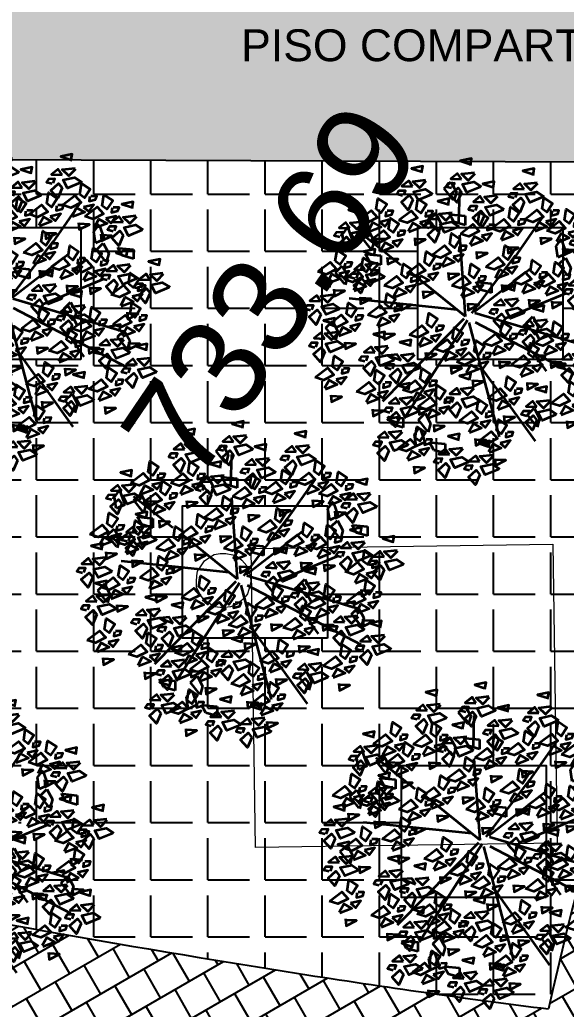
# Model space of a CAD drawing. Header units: metres. Extents: x 7 to 327053, y 40 to 7393807.
# Drawn here: x 326036.15 to 326046.17, y 7392849.79 to 7392867.93 of the extents above; entities that cross this region are included whole.
import ezdxf
from ezdxf.enums import TextEntityAlignment as Align

# ---------------------------------------------------------------- set-up
doc = ezdxf.new("R2010")
doc.units = ezdxf.units.M
doc.layers.get('0').update_dxf_attribs({"lineweight": 18})
for name, color, linetype, lineweight in [('214_PROJ_BEIRAL_EDIF', 10, 'Continuous', 18), ('606_PTO_COTADO', 7, 'Continuous', 18), ('L-shrub', 74, 'Continuous', 35), ('linagrossa', 7, 'Continuous', 25), ('MÓVEIS', 7, 'Continuous', 13)]:
    doc.layers.add(name, color=color, linetype=linetype, lineweight=lineweight)
doc.layers.add('Piso externo', color=254, linetype='Continuous')
doc.styles.get("Standard").update_dxf_attribs({"font": 'arial.ttf'})
doc.styles.add('Style-Arial', font='arial.ttf', dxfattribs={"height": 1.75})
pattern_1 = [(0, (321476.6496, 7391586.4824), (0, 1.04775), [0.762, -0.28575]), (90, (321476.6496, 7391586.4824), (-1.04775, 6e-17), [0.762, -0.28575])]

# ---------------------------------------------------------------- blocks, each defined once
blk = doc.blocks.new('SP09')
at = {"color": 0, "linetype": 'Continuous'}
blk.add_lwpolyline([(-0.028, -0.515), (-0.138, -0.495), (-0.238, -0.465), (-0.308, -0.425), (-0.348, -0.395), (-0.418, -0.315), (-0.468, -0.245), (-0.508, -0.155), (-0.518, -0.095), (-0.518, 0.025), (-0.508, 0.105), (-0.478, 0.195), (-0.438, 0.265), (-0.398, 0.325), (-0.318, 0.385), (-0.228, 0.435), (-0.148, 0.475), (-0.098, 0.475), (-0.028, 0.475), (0.082, 0.475), (0.192, 0.435), (0.272, 0.395), (0.352, 0.315), (0.412, 0.225), (0.462, 0.105), (0.482, 0.025), (0.482, -0.035), (0.472, -0.085), (0.442, -0.215), (0.382, -0.305), (0.312, -0.385), (0.232, -0.445), (0.102, -0.495), (0.022, -0.515)], close=True, dxfattribs=at)
blk = doc.blocks.new('flower shrub 3')
at = {"layer": 'L-shrub', "color": 2}
for p, q in [((-123.5, 236), (-109, 242.8)), ((-109.8, 240.6), (-114, 215.7)), ((71.1, 221.6), (86.9, 226)), ((86.9, 226), (86.9, 205.7)), ((-114, 215.7), (-130.4, 216.9)), ((-96, 214.8), (-80.2, 219.2)), ((-91.6, 189.9), (-96, 214.8)), ((-80.2, 219.2), (-80.3, 198.9)), ((75.6, 196.7), (71.1, 221.6)), ((-80.3, 198.9), (-91.6, 187.7)), ((86.9, 205.7), (75.5, 194.4)), ((-104.3, 171), (-104.5, 187)), ((-102.9, 185.4), (-82, 171.2)), ((21.4, 185.5), (37.3, 189.9)), ((25.9, 160.6), (21.4, 185.5)), ((37.3, 189.9), (37.2, 169.6)), ((58.3, 162), (58.1, 177.9)), ((59.8, 176.3), (80.7, 162.2)), ((-89.8, 156.8), (-104.3, 171)), ((-82, 171.2), (-89.8, 156.8)), ((37.2, 169.6), (25.8, 158.3)), ((72.8, 147.7), (58.3, 162)), ((80.7, 162.2), (72.8, 147.7)), ((-227, 106.5), (-211.2, 110.9)), ((-211.2, 110.9), (-211.3, 90.6)), ((42.5, 35.6), (42.3, 51.6)), ((57, 21.4), (42.5, 35.6)), ((43.9, 50), (64.8, 35.8)), ((64.8, 35.8), (57, 21.4)), ((188.1, 20.6), (195.1, 39.7)), ((195.1, 39.7), (209.5, 46.5)), ((208.7, 44.3), (204.5, 19.5)), ((204.5, 19.5), (188.1, 20.6)), ((184.1, 9.5), (199.9, 13.9)), ((188.5, -15.4), (184.1, 9.5)), ((199.9, 13.9), (199.8, -6.4)), ((199.8, -6.4), (188.5, -17.7)), ((218.7, -20.8), (218.5, -4.8)), ((220.1, -6.4), (241, -20.6)), ((233.2, -35), (218.7, -20.8)), ((241, -20.6), (233.2, -35)), ((84.7, -53.7), (100.5, -49.2)), ((100.5, -49.2), (100.4, -69.6)), ((89.1, -78.6), (84.7, -53.7)), ((100.4, -69.6), (89.1, -80.8)), ((-145.7, -107.9), (-145.8, -128.2)), ((-145.8, -128.2), (-157.1, -139.5)), ((143.4, -141.7), (159.2, -137.2)), ((159.2, -137.2), (159.2, -157.6)), ((147.8, -166.6), (143.4, -141.7)), ((-148.6, -186.2), (-163.1, -171.9)), ((-161.6, -157.6), (-140.7, -171.7)), ((-140.7, -171.7), (-148.6, -186.2)), ((159.2, -157.6), (147.8, -168.8))]:
    blk.add_line(p, q, dxfattribs=at)
at = {"layer": 'L-shrub', "color": 108}
for p, q in [((-130.4, 216.9), (-123.5, 236)), ((-166.1, 183.2), (-150.2, 187.7)), ((-161.6, 158.3), (-166.1, 183.2)), ((-150.2, 187.7), (-150.3, 167.3)), ((-150.3, 167.3), (-161.6, 156.1)), ((-222.6, 81.6), (-227, 106.5)), ((-206, -97.5), (-206.1, -81.5)), ((-204.5, -83.1), (-183.6, -97.3)), ((-191.5, -111.7), (-206, -97.5)), ((-183.6, -97.3), (-191.5, -111.7)), ((-161.5, -112.4), (-145.7, -107.9)), ((-157.1, -137.2), (-161.5, -112.4)), ((-186.9, -150.9), (-179.9, -131.8)), ((-179.9, -131.8), (-165.5, -125)), ((-166.2, -127.1), (-170.5, -152)), ((-170.5, -152), (-186.9, -150.9)), ((-163.1, -171.9), (-163.2, -156)), ((10.1, -195.8), (26, -191.4)), ((14.6, -220.7), (10.1, -195.8)), ((26, -191.4), (25.9, -211.7)), ((25.9, -211.7), (14.5, -223))]:
    blk.add_line(p, q, dxfattribs=at)
at = {"layer": 'L-shrub', "color": 98}
blk.add_line((-211.3, 90.6), (-222.6, 79.4), dxfattribs=at)
at = {"layer": 'L-shrub', "color": 92}
for points in [[(49.5, 264.4), (57, 273.9), (37.6, 279.7), (50.2, 266.6)], [(-81.5, 253.1), (-74, 262.7), (-93.5, 268.4), (-80.9, 255.3)], [(-50.4, 246.2), (-38.7, 261.6), (-30.1, 245.6), (-46.1, 237), (-50.4, 246.2)], [(-106.8, 239.4), (-107.9, 251.5), (-122.8, 248.9), (-106.8, 239.4)], [(-81.7, 236.7), (-97.2, 231.9), (-102, 247.4), (-81, 238.9)], [(-84.3, 244.8), (-59.4, 248.7), (-55.3, 232.7), (-75.6, 233.3), (-86.6, 244.9)], [(130.8, 235.1), (138.4, 244.6), (118.9, 250.4), (131.5, 237.2)], [(-84.4, 211.6), (-109.5, 214.3), (-109.3, 230.8), (-89.8, 225), (-82.2, 211)], [(-80.5, 219.9), (-66.7, 228.5), (-58, 214.8), (-80.5, 217.6)], [(-37.1, 234.5), (-41.8, 227.9), (-30.6, 225.3), (-26, 229.7), (-34.9, 234.5)], [(13.5, 230.4), (-1.8, 218.4), (-6, 236.1), (11.8, 240.3), (13.5, 230.4)], [(10.6, 212.3), (22.3, 227.8), (30.9, 211.8), (14.9, 203.2), (10.6, 212.3)], [(46.7, 222.9), (21.5, 225.6), (21.7, 242.1), (41.2, 236.3), (48.8, 222.3)], [(85, 215.7), (91.3, 220.9), (81.1, 226.3), (75.5, 223.2), (82.9, 216.3)], [(105.6, 221.4), (104.4, 233.5), (89.5, 230.8), (105.6, 221.4)], [(130.7, 218.7), (115.1, 213.8), (110.3, 229.4), (131.3, 220.8)], [(-82.1, 204.2), (-57.1, 208), (-53, 192.1), (-73.3, 192.7), (-84.3, 204.3)], [(-48.1, 205.5), (-36.4, 221), (-27.8, 205), (-43.9, 196.4), (-48.1, 205.5)], [(94.8, 201), (79.5, 189.1), (75.4, 206.8), (93.1, 211), (94.8, 201)], [(128, 193.6), (102.9, 196.3), (103, 212.7), (122.5, 207), (130.1, 192.9)], [(-92.8, 176.4), (-85.3, 186), (-104.8, 191.7), (-92.2, 178.6)], [(-76.4, 204), (-81.2, 192.8), (-60.9, 192.3), (-76.4, 201.7)], [(-34.9, 193.9), (-39.6, 187.3), (-28.3, 184.7), (-23.7, 189.1), (-32.6, 193.8)], [(-19.5, 186), (-5.7, 194.7), (3, 180.9), (-19.5, 183.8)], [(23.9, 200.7), (19.2, 194), (30.4, 191.5), (35, 195.9), (26.1, 200.6)], [(37.8, 178.5), (36.7, 190.6), (21.8, 188), (37.8, 178.5)], [(63.1, 192.2), (70.6, 201.7), (51.1, 207.5), (63.7, 194.4)], [(146.6, 180.9), (154.2, 190.5), (134.7, 196.2), (147.3, 183.1)], [(-122.7, 167.2), (-111, 182.7), (-102.3, 166.6), (-118.4, 158), (-122.7, 167.2)], [(-78.2, 179.3), (-64.4, 187.9), (-55.7, 174.2), (-78.3, 177)], [(5.5, 189.9), (9.7, 178.5), (23.4, 184.9), (5.5, 189.9)], [(17.3, 172.8), (23.5, 178), (13.3, 183.4), (7.7, 180.4), (15.1, 173.5)], [(62.9, 175.8), (47.4, 171), (42.5, 186.5), (63.6, 177.9)], [(121.4, 167.2), (120.3, 179.3), (105.3, 176.7), (121.4, 167.2)], [(146.5, 164.5), (130.9, 159.7), (126.1, 175.2), (147.1, 166.7)], [(218.9, 167.4), (226.5, 176.9), (207, 182.7), (219.6, 169.6)], [(-212.9, 151.4), (-214.1, 163.5), (-229, 160.9), (-212.9, 151.4)], [(-92.9, 160), (-108.5, 155.2), (-113.3, 170.7), (-92.3, 162.2)], [(-74.1, 163.4), (-78.9, 152.2), (-58.6, 151.7), (-74.2, 161.1)], [(27.1, 158.2), (11.8, 146.2), (7.6, 163.9), (25.3, 168.1), (27.1, 158.2)], [(60.2, 150.7), (35.1, 153.4), (35.3, 169.9), (54.7, 164.1), (62.4, 150.1)], [(100.9, 161.5), (107.1, 166.7), (96.9, 172.1), (91.3, 169.1), (98.7, 162.2)], [(173.1, 148), (179.4, 153.2), (169.2, 158.6), (163.6, 155.5), (171, 148.6)], [(193.7, 153.7), (192.5, 165.8), (177.6, 163.1), (193.7, 153.7)], [(218.8, 151), (203.2, 146.2), (198.4, 161.7), (219.4, 153.1)], [(-190.5, 123.6), (-215.6, 126.4), (-215.5, 142.8), (-196, 137), (-188.4, 123)], [(-66.2, 124.3), (-54.5, 139.8), (-45.9, 123.8), (-61.9, 115.2), (-66.2, 124.3)], [(33.2, 131.1), (44.9, 146.6), (53.5, 130.5), (37.5, 121.9), (33.2, 131.1)], [(60.3, 138.8), (85.2, 142.6), (89.3, 126.7), (69, 127.3), (58, 138.8)], [(216.1, 125.9), (191, 128.6), (191.1, 145), (210.6, 139.3), (218.2, 125.2)], [(-100.1, 123), (-75.2, 126.8), (-71.1, 110.9), (-91.4, 111.5), (-102.4, 123)], [(107.4, 128.5), (102.7, 121.8), (114, 119.3), (118.6, 123.7), (109.7, 128.4)], [(204.9, 108.5), (216.6, 124), (225.2, 108), (209.2, 99.4), (204.9, 108.5)], [(-212.5, 104.2), (-205, 113.8), (-224.5, 119.5), (-211.9, 106.4)], [(-217.6, 109.4), (-192.6, 113.3), (-188.5, 97.4), (-208.9, 97.9), (-219.9, 109.5)], [(-115.9, 92.7), (-104.2, 108.2), (-95.6, 92.2), (-111.6, 83.6), (-115.9, 92.7)], [(-53, 112.7), (-57.6, 106), (-46.4, 103.5), (-41.8, 107.9), (-50.7, 112.6)], [(-51.1, 98.1), (-37.3, 106.7), (-28.6, 92.9), (-51.2, 95.8)], [(-7.8, 112.7), (-12.5, 106), (-1.2, 103.5), (3.4, 107.9), (-5.5, 112.6)], [(3.1, 104.8), (16.9, 113.5), (25.6, 99.7), (3.1, 102.6)], [(28.1, 108.7), (32.3, 97.3), (46, 103.7), (28.1, 108.7)], [(46.4, 119.4), (41.7, 112.8), (53, 110.2), (57.6, 114.6), (48.7, 119.4)], [(89.1, 117.7), (93.3, 106.3), (107, 112.7), (89.1, 117.7)], [(159.4, 110.4), (154.7, 103.8), (165.9, 101.2), (170.6, 105.6), (161.6, 110.4)], [(170.9, 107.2), (195.9, 111), (200, 95.1), (179.7, 95.7), (168.7, 107.3)], [(-170.4, 99.1), (-175.1, 92.5), (-163.9, 89.9), (-159.2, 94.3), (-168.2, 99.1)], [(-26.1, 101.9), (-21.9, 90.5), (-8.2, 96.9), (-26.1, 101.9)], [(7.2, 88.9), (2.4, 77.8), (22.7, 77.2), (7.1, 86.7)], [(174.8, 82.3), (188.6, 90.9), (197.3, 77.1), (174.7, 80)], [(218.1, 96.9), (213.4, 90.2), (224.7, 87.7), (229.3, 92.1), (220.4, 96.8)], [(229.7, 72.4), (241.4, 87.9), (250.1, 71.9), (234, 63.3), (229.7, 72.4)], [(-121, 70.3), (-116.8, 58.9), (-103.1, 65.3), (-121, 70.3)], [(-102.6, 81.1), (-107.3, 74.5), (-96.1, 71.9), (-91.5, 76.3), (-100.4, 81)], [(-92.2, 82.1), (-97, 71), (-76.7, 70.4), (-92.3, 79.9)], [(-47, 82.1), (-51.8, 71), (-31.5, 70.4), (-47.1, 79.9)], [(3.8, 66.6), (28.7, 70.4), (32.8, 54.5), (12.5, 55.1), (1.5, 66.6)], [(71.6, 66.6), (96.5, 70.4), (100.6, 54.5), (80.3, 55.1), (69.3, 66.6)], [(105.5, 67.9), (117.2, 83.4), (125.8, 67.4), (109.8, 58.8), (105.5, 67.9)], [(120.2, 79.9), (115.3, 68.7), (135.7, 68.2), (120.1, 77.6)], [(195.8, 71.1), (220.8, 74.9), (224.8, 59), (204.5, 59.6), (193.5, 71.2)], [(199.8, 86.1), (204, 74.7), (217.7, 81.1), (199.8, 86.1)], [(118.7, 56.3), (114, 49.6), (125.3, 47.1), (129.9, 51.5), (121, 56.2)], [(178.9, 66.3), (174.1, 55.2), (194.4, 54.6), (178.8, 64.1)], [(199.6, 46.2), (213.4, 54.8), (222.1, 41), (199.6, 43.9)], [(243, 60.8), (238.3, 54.1), (249.5, 51.6), (254.1, 56), (245.2, 60.7)], [(273.1, 43.3), (280.7, 52.8), (261.2, 58.6), (273.8, 45.5)], [(7.6, 41.6), (21.4, 50.3), (30.1, 36.5), (7.6, 39.4)], [(75.4, 41.6), (89.2, 50.3), (97.9, 36.5), (75.3, 39.4)], [(100.4, 45.5), (104.6, 34.1), (118.3, 40.5), (100.4, 45.5)], [(134.9, 22.8), (146.6, 38.3), (155.2, 22.2), (139.1, 13.7), (134.9, 22.8)], [(224.6, 50), (228.8, 38.6), (242.5, 45), (224.6, 50)], [(247.9, 29.6), (246.8, 41.7), (231.8, 39.1), (247.9, 29.6)], [(-102.4, 26), (-77.4, 29.8), (-73.3, 13.9), (-93.7, 14.4), (-104.6, 26)], [(11.7, 25.7), (6.9, 14.6), (27.2, 14), (11.7, 23.5)], [(79.5, 25.7), (74.7, 14.6), (95, 14), (79.4, 23.5)], [(92.4, 4.9), (100, 14.5), (80.5, 20.3), (93.1, 7.1)], [(203.7, 30.3), (198.9, 19.1), (219.2, 18.5), (203.7, 28)], [(237.2, 9.2), (221.8, -2.7), (217.7, 15), (235.4, 19.2), (237.2, 9.2)], [(227.4, 23.9), (233.6, 29.1), (223.4, 34.5), (217.8, 31.4), (225.2, 24.6)], [(270.3, 1.8), (245.2, 4.5), (245.3, 20.9), (264.8, 15.2), (272.5, 1.2)], [(67.2, -8.8), (66, 3.3), (51.1, 0.7), (67.2, -8.8)], [(104.8, -3.5), (118.6, 5.2), (127.2, -8.6), (104.7, -5.7)], [(129.7, 0.4), (133.9, -11), (147.7, -4.6), (129.7, 0.4)], [(168.7, 0.2), (180.5, 15.7), (189.1, -0.3), (173, -8.9), (168.7, 0.2)], [(-116, -34.3), (-141.1, -31.6), (-140.9, -15.2), (-121.5, -20.9), (-113.8, -34.9)], [(-75.3, -16.9), (-50.3, -13.1), (-46.2, -29), (-66.6, -28.4), (-77.5, -16.8)], [(-41.3, -15.6), (-29.6, -0.1), (-21, -16.1), (-37.1, -24.7), (-41.3, -15.6)], [(46.6, -14.4), (52.9, -9.2), (42.7, -3.9), (37.1, -6.9), (44.5, -13.8)], [(92.3, -11.5), (76.7, -16.3), (71.9, -0.7), (92.9, -9.3)], [(182, -11.4), (177.3, -18.1), (188.5, -20.6), (193.1, -16.2), (184.2, -11.5)], [(223.5, -26.6), (231, -17.1), (211.5, -11.3), (224.1, -24.5)], [(-71.4, -41.8), (-57.6, -33.2), (-49, -46.9), (-71.5, -44.1)], [(-28.1, -27.2), (-32.8, -33.8), (-21.6, -36.4), (-16.9, -32), (-25.8, -27.3)], [(89.6, -36.6), (64.5, -33.8), (64.6, -17.4), (84.1, -23.2), (91.7, -37.2)], [(108.9, -19.4), (104, -30.5), (124.4, -31.1), (108.8, -21.6)], [(138.6, -26), (152.4, -17.4), (161.1, -31.2), (138.6, -28.3)], [(163.6, -22.2), (167.8, -33.6), (181.6, -27.2), (163.6, -22.2)], [(198.2, -40.3), (197.1, -28.2), (182.1, -30.9), (198.2, -40.3)], [(223.3, -43.1), (207.7, -47.9), (202.9, -32.3), (223.9, -40.9)], [(-124.9, -51.7), (-113.2, -36.2), (-104.6, -52.2), (-120.7, -60.8), (-124.9, -51.7)], [(-46.5, -38), (-42.3, -49.4), (-28.5, -43), (-46.5, -38)], [(-18.8, -53.9), (-7, -38.4), (1.6, -54.5), (-14.5, -63.1), (-18.8, -53.9)], [(3.8, -48.5), (28.7, -44.6), (32.8, -60.6), (12.5, -60), (1.5, -48.4)], [(142.7, -41.9), (137.9, -53.1), (158.2, -53.6), (142.7, -44.2)], [(177.7, -46), (183.9, -40.8), (173.7, -35.5), (168.1, -38.5), (175.5, -45.4)], [(94.3, -65.2), (93.2, -53.1), (78.2, -55.7), (94.3, -65.2)], [(204.9, -69.7), (216.6, -54.2), (225.2, -70.3), (209.2, -78.8), (204.9, -69.7)], [(266.4, -67.2), (273.9, -57.7), (254.4, -51.9), (267, -65.1)], [(116.7, -93), (91.6, -90.2), (91.7, -73.8), (111.2, -79.6), (118.8, -93.6)], [(116.8, -90), (128.5, -74.5), (137.1, -90.6), (121.1, -99.2), (116.8, -90)], [(220.6, -86.6), (226.8, -81.4), (216.6, -76.1), (211, -79.1), (218.4, -86)], [(218.1, -81.3), (213.4, -88), (224.7, -90.6), (229.3, -86.2), (220.4, -81.4)], [(266.2, -83.7), (250.7, -88.5), (245.8, -72.9), (266.9, -81.5)], [(-75.1, -108), (-76.3, -95.9), (-91.2, -98.6), (-75.1, -108)], [(28.6, -104.9), (53.6, -101), (57.7, -117), (37.4, -116.4), (26.4, -104.8)], [(62.6, -103.5), (74.3, -88.1), (82.9, -104.1), (66.8, -112.7), (62.6, -103.5)], [(82.8, -91.4), (107.8, -87.5), (111.9, -103.4), (91.6, -102.9), (80.6, -91.3)], [(130, -101.7), (125.3, -108.3), (136.6, -110.9), (141.2, -106.5), (132.3, -101.7)], [(174.8, -96), (188.6, -87.3), (197.3, -101.1), (174.7, -98.2)], [(199.8, -92.1), (204, -103.5), (217.7, -97.1), (199.8, -92.1)], [(151.2, -134.9), (158.7, -125.4), (139.2, -119.6), (151.8, -132.8)], [(148.4, -118.4), (173.3, -114.6), (177.4, -130.5), (157.1, -129.9), (146.1, -118.4)], [(178.9, -111.9), (174.1, -123), (194.4, -123.6), (178.8, -114.1)], [(-63.9, -146.4), (-52.2, -130.9), (-43.6, -147), (-59.7, -155.6), (-63.9, -146.4)], [(152.2, -143.4), (166, -134.7), (174.7, -148.5), (152.1, -145.6)], [(36.6, -145.7), (31.7, -156.9), (52.1, -157.4), (36.5, -148)], [(151, -151.4), (135.5, -156.2), (130.6, -140.6), (151.7, -149.2)], [(-5.8, -157.6), (-1.6, -169), (12.1, -162.6), (-5.8, -157.6)], [(148.3, -176.4), (123.2, -173.7), (123.3, -157.3), (142.8, -163.1), (150.5, -177.1)]]:
    blk.add_lwpolyline(points, dxfattribs=at)
at = {"layer": 'L-shrub', "color": 2}
for points in [[(24.3, 250.7), (23.1, 262.8), (8.2, 260.2), (24.3, 250.7)], [(3.7, 245), (10, 250.2), (-0.2, 255.6), (-5.8, 252.5), (1.6, 245.7)], [(49.4, 248), (33.8, 243.2), (29, 258.7), (50, 250.1)], [(-55.5, 223.7), (-51.3, 212.3), (-37.6, 218.7), (-55.5, 223.7)], [(-23.3, 211), (1.6, 214.8), (5.7, 198.9), (-14.6, 199.5), (-25.6, 211)], [(110.7, 146.9), (95.3, 134.9), (91.2, 152.6), (108.9, 156.8), (110.7, 146.9)], [(143.8, 139.4), (118.7, 142.1), (118.8, 158.6), (138.3, 152.8), (146, 138.8)], [(-127.8, 144.8), (-123.6, 133.4), (-109.9, 139.8), (-127.8, 144.8)], [(-95.7, 134.9), (-120.8, 137.6), (-120.6, 154.1), (-101.1, 148.3), (-93.5, 134.3)], [(-21, 124.3), (-9.3, 139.8), (-0.7, 123.8), (-16.7, 115.2), (-21, 124.3)], [(94.2, 140.1), (105.9, 155.6), (114.5, 139.6), (98.5, 131), (94.2, 140.1)], [(182.9, 133.3), (167.6, 121.4), (163.4, 139.1), (181.2, 143.3), (182.9, 133.3)], [(-183.7, 110.8), (-171.9, 126.3), (-163.3, 110.2), (-179.4, 101.6), (-183.7, 110.8)], [(-54.9, 123), (-30, 126.8), (-25.9, 110.9), (-46.2, 111.5), (-57.2, 123)], [(-0.7, 129.8), (24.2, 133.6), (28.3, 117.7), (8, 118.2), (-3, 129.8)], [(64.1, 113.8), (77.9, 122.5), (86.6, 108.7), (64, 111.6)], [(112.2, 120.7), (137.2, 124.6), (141.3, 108.7), (120.9, 109.2), (110, 120.8)], [(146.1, 122.1), (157.9, 137.6), (166.5, 121.5), (150.4, 112.9), (146.1, 122.1)], [(-96.3, 98.1), (-82.5, 106.7), (-73.8, 92.9), (-96.3, 95.8)], [(116.1, 95.8), (129.9, 104.5), (138.5, 90.7), (116, 93.5)], [(-188.8, 88.4), (-184.6, 77), (-170.8, 83.4), (-188.8, 88.4)], [(68.2, 97.9), (63.4, 86.8), (83.7, 86.2), (68.1, 95.7)], [(141, 99.6), (145.2, 88.2), (159, 94.6), (141, 99.6)], [(-147, 41), (-139.5, 50.6), (-159, 56.4), (-146.4, 43.2)], [(51, 56.3), (46.3, 49.6), (57.5, 47.1), (62.1, 51.5), (53.2, 56.2)], [(32.6, 45.5), (36.8, 34.1), (50.5, 40.5), (32.6, 45.5)], [(273, 26.9), (257.4, 22.1), (252.6, 37.6), (273.6, 29)], [(-149.9, -0.5), (-175, 2.3), (-174.8, 18.7), (-155.3, 12.9), (-147.7, -1.1)], [(100.9, 21.5), (125.9, 25.3), (130, 9.4), (109.6, 9.9), (98.7, 21.5)], [(-138.4, -6.5), (-139.5, 5.6), (-154.3, 11.9), (-138.4, -6.5)], [(148.1, 11.2), (143.4, 4.5), (154.6, 2), (159.3, 6.3), (150.4, 11.1)], [(-52.7, -55.3), (-27.7, -51.4), (-23.6, -67.3), (-44, -66.8), (-54.9, -55.2)], [(119.5, -51.5), (127.1, -41.9), (107.6, -36.2), (120.2, -49.3)], [(187.5, -60.7), (172.1, -72.6), (168, -54.9), (185.7, -50.8), (187.5, -60.7)], [(-5.5, -65.6), (-10.2, -72.2), (1, -74.8), (5.7, -70.4), (-3.3, -65.6)], [(119.4, -67.9), (103.8, -72.7), (99, -57.1), (120, -65.7)], [(-95.7, -113.7), (-89.4, -108.5), (-99.6, -103.1), (-105.2, -106.2), (-97.8, -113.1)], [(11.7, -89.3), (6.9, -100.5), (27.2, -101), (11.7, -91.6)], [(230.4, -101.3), (215.1, -113.2), (210.9, -95.5), (228.6, -91.4), (230.4, -101.3)], [(-121, -112.4), (-116.8, -123.8), (-103.1, -117.4), (-121, -112.4)], [(-85.9, -128.4), (-101.2, -140.3), (-105.4, -122.6), (-87.6, -118.4), (-85.9, -128.4)], [(-52.7, -135.8), (-77.8, -133.1), (-77.7, -116.7), (-58.2, -122.4), (-50.6, -136.5)], [(86.7, -116.3), (100.5, -107.6), (109.2, -121.4), (86.6, -118.5)], [(-141.9, -132.2), (-146.7, -143.3), (-126.4, -143.9), (-141.9, -134.4)], [(57.4, -126), (61.7, -137.4), (75.4, -131), (57.4, -126)], [(12.6, -146.8), (7.9, -153.4), (19.1, -156), (23.7, -151.6), (14.8, -146.8)]]:
    blk.add_lwpolyline(points, dxfattribs=at)
at = {"layer": 'L-shrub', "color": 108}
for points in [[(-127.3, 233.7), (-121, 238.9), (-131.2, 244.3), (-136.8, 241.3), (-129.5, 234.4)], [(-117.5, 219.1), (-132.8, 207.1), (-137, 224.8), (-119.3, 229), (-117.5, 219.1)], [(-156.6, 201), (-144.8, 216.5), (-136.2, 200.5), (-152.3, 191.9), (-156.6, 201)], [(-190.5, 199.7), (-165.5, 203.5), (-161.4, 187.6), (-181.8, 188.2), (-192.7, 199.8)], [(-187.7, 165.1), (-180.1, 174.7), (-199.6, 180.4), (-187, 167.3)], [(-186.6, 174.8), (-172.8, 183.4), (-164.2, 169.6), (-186.7, 172.5)], [(-161.7, 178.6), (-157.5, 167.2), (-143.7, 173.6), (-161.7, 178.6)], [(-143.3, 189.4), (-148, 182.7), (-136.8, 180.2), (-132.1, 184.6), (-141, 189.3)], [(-118.1, 162.7), (-119.2, 174.8), (-134.1, 172.2), (-118.1, 162.7)], [(-53.2, 183.1), (-49, 171.7), (-35.3, 178.1), (-53.2, 183.1)], [(-187.8, 148.7), (-203.4, 143.9), (-208.2, 159.4), (-187.2, 150.9)], [(-182.5, 158.9), (-187.4, 147.7), (-167, 147.1), (-182.6, 156.6)], [(-156.6, 165.8), (-131.6, 169.7), (-127.5, 153.8), (-147.9, 154.3), (-158.9, 165.9)], [(-138.6, 157), (-132.3, 162.2), (-142.5, 167.6), (-148.1, 164.6), (-140.8, 157.7)], [(-15.4, 170.1), (-20.2, 159), (0.1, 158.4), (-15.4, 167.9)], [(-223.7, 131.1), (-239, 119.1), (-243.2, 136.9), (-225.4, 141), (-223.7, 131.1)], [(-152.8, 140.9), (-139, 149.6), (-130.3, 135.8), (-152.8, 138.7)], [(-128.8, 142.4), (-144.1, 130.4), (-148.3, 148.1), (-130.6, 152.3), (-128.8, 142.4)], [(-258.3, 84.8), (-252.1, 90), (-262.2, 95.4), (-267.9, 92.4), (-260.5, 85.5)], [(-237.8, 90.5), (-238.9, 102.6), (-253.8, 100), (-237.8, 90.5)], [(-248.5, 70.2), (-263.8, 58.2), (-268, 75.9), (-250.3, 80.1), (-248.5, 70.2)], [(-146, 66.5), (-132.2, 75.1), (-123.5, 61.3), (-146, 64.2)], [(37.7, 67.9), (49.4, 83.4), (58, 67.4), (42, 58.8), (37.7, 67.9)], [(-249.2, 40.8), (-237.5, 56.3), (-228.8, 40.3), (-244.9, 31.7), (-249.2, 40.8)], [(-283.1, 39.5), (-258.1, 43.3), (-254.1, 27.4), (-274.4, 28), (-285.4, 39.6)], [(-172.3, 27.3), (-173.4, 39.4), (-188.3, 36.8), (-172.3, 27.3)], [(-141.9, 50.6), (-146.7, 39.4), (-126.4, 38.9), (-141.9, 48.3)], [(-68.5, 27.3), (-56.7, 42.8), (-48.1, 26.8), (-64.2, 18.2), (-68.5, 27.3)], [(-279.3, 14.6), (-265.5, 23.2), (-256.8, 9.5), (-279.3, 12.3)], [(-254.3, 18.4), (-250.1, 7), (-236.4, 13.4), (-254.3, 18.4)], [(-235.9, 29.2), (-240.6, 22.6), (-229.4, 20), (-224.8, 24.4), (-233.7, 29.1)], [(-192.8, 21.7), (-186.5, 26.9), (-196.7, 32.2), (-202.4, 29.2), (-195, 22.3)], [(-113.1, 7.2), (-105.6, 16.7), (-125.1, 22.5), (-112.5, 9.4)], [(-183, 7), (-198.3, -4.9), (-202.5, 12.8), (-184.8, 16.9), (-183, 7)], [(-113.3, -9.2), (-128.8, -14), (-133.7, 1.5), (-112.6, -7.1)], [(-73.6, 4.9), (-69.4, -6.5), (-55.6, -0.1), (-73.6, 4.9)], [(-55.2, 15.7), (-59.9, 9), (-48.7, 6.5), (-44, 10.9), (-53, 15.6)], [(134.8, -1.1), (159.8, 2.7), (163.9, -13.2), (143.5, -12.6), (132.5, -1)], [(-275.2, -1.3), (-280, -12.5), (-259.7, -13), (-275.2, -3.6)], [(-231.1, -16.9), (-206.2, -13.1), (-202.1, -29), (-222.4, -28.4), (-233.4, -16.8)], [(-197.2, -15.6), (-185.5, -0.1), (-176.9, -16.1), (-192.9, -24.7), (-197.2, -15.6)], [(-227.3, -41.8), (-213.5, -33.2), (-204.8, -46.9), (-227.4, -44.1)], [(-184, -27.2), (-188.7, -33.8), (-177.4, -36.4), (-172.8, -32), (-181.7, -27.3)], [(37.7, -47.1), (49.4, -31.7), (58, -47.7), (42, -56.3), (37.7, -47.1)], [(-202.3, -38), (-198.1, -49.4), (-184.4, -43), (-202.3, -38)], [(220.6, -68.1), (195.5, -65.4), (195.6, -49), (215.1, -54.8), (222.8, -68.8)], [(-223.2, -57.7), (-228, -68.9), (-207.7, -69.4), (-223.3, -60)], [(-197.3, -77.6), (-191.1, -72.4), (-201.3, -67), (-206.9, -70.1), (-199.5, -77)], [(-176.8, -71.9), (-177.9, -59.8), (-192.8, -62.5), (-176.8, -71.9)], [(-151.7, -74.6), (-167.2, -79.5), (-172.1, -63.9), (-151, -72.5)], [(-111.7, -63.3), (-116.4, -69.9), (-105.2, -72.5), (-100.5, -68.1), (-109.4, -63.4)], [(7.6, -73.4), (21.4, -64.8), (30.1, -78.5), (7.6, -75.7)], [(51, -58.8), (46.3, -65.4), (57.5, -68), (62.1, -63.6), (53.2, -58.8)], [(73.8, -70.8), (80, -65.6), (69.8, -60.3), (64.2, -63.3), (71.6, -70.2)], [(170.9, -71), (195.9, -67.2), (200, -83.1), (179.7, -82.6), (168.7, -71)], [(241.1, -80.9), (240, -68.9), (225.1, -71.5), (241.1, -80.9)], [(-196.7, -101.1), (-189.2, -91.6), (-208.7, -85.8), (-196.1, -98.9)], [(-187.5, -92.3), (-202.8, -104.2), (-207, -86.5), (-189.3, -82.3), (-187.5, -92.3)], [(-154.4, -99.7), (-179.5, -97), (-179.3, -80.6), (-159.9, -86.3), (-152.2, -100.4)], [(-155, -77.9), (-141.2, -69.3), (-132.6, -83), (-155.1, -80.2)], [(-130.1, -74.1), (-125.8, -85.5), (-112.1, -79.1), (-130.1, -74.1)], [(32.6, -69.6), (36.8, -81), (50.5, -74.6), (32.6, -69.6)], [(-222, -114.8), (-223.1, -102.7), (-238, -105.3), (-222, -114.8)], [(-150.9, -93.8), (-155.7, -105), (-135.4, -105.5), (-151, -96.1)], [(-149.8, -91.4), (-124.9, -87.5), (-120.8, -103.4), (-141.1, -102.9), (-152.1, -91.3)], [(-242.5, -120.5), (-236.2, -115.3), (-246.4, -109.9), (-252, -112.9), (-244.7, -119.8)], [(-196.9, -117.5), (-212.4, -122.3), (-217.2, -106.8), (-196.2, -115.4)], [(-0.7, -135.1), (11, -119.7), (19.6, -135.7), (3.6, -144.3), (-0.7, -135.1)], [(-232.7, -135.1), (-248, -147.1), (-252.2, -129.4), (-234.5, -125.2), (-232.7, -135.1)], [(-199.6, -142.6), (-224.7, -139.9), (-224.5, -123.4), (-205, -129.2), (-197.4, -143.2)], [(-215.3, -138.7), (-190.4, -134.9), (-186.3, -150.8), (-206.6, -150.3), (-217.6, -138.7)], [(-181.4, -137.4), (-169.7, -121.9), (-161.1, -137.9), (-177.1, -146.5), (-181.4, -137.4)], [(32.5, -129.8), (46.3, -121.2), (54.9, -134.9), (32.4, -132.1)], [(-211.5, -163.7), (-197.7, -155), (-189, -168.8), (-211.5, -165.9)], [(-168.2, -149), (-172.9, -155.7), (-161.6, -158.2), (-157, -153.8), (-165.9, -149.1)], [(-97.9, -147.8), (-72.9, -143.9), (-68.8, -159.8), (-89.1, -159.3), (-100.1, -147.7)], [(-186.5, -159.8), (-182.3, -171.2), (-168.6, -164.8), (-186.5, -159.8)], [(-94, -172.7), (-80.2, -164), (-71.6, -177.8), (-94.1, -174.9)], [(-69.1, -168.8), (-64.8, -180.2), (-51.1, -173.8), (-69.1, -168.8)], [(-50.7, -158.1), (-55.4, -164.7), (-44.2, -167.3), (-39.5, -162.9), (-48.4, -158.1)], [(56.3, -177.8), (63.8, -168.3), (44.3, -162.5), (56.9, -175.6)], [(115.2, -169), (99.9, -180.9), (95.7, -163.2), (113.4, -159.1), (115.2, -169)], [(156.3, -159.3), (151.5, -170.4), (171.8, -171), (156.2, -161.5)], [(176, -186.8), (183.5, -177.3), (164.1, -171.5), (176.7, -184.7)], [(-207.4, -179.6), (-212.2, -190.7), (-191.9, -191.3), (-207.5, -181.8)], [(-163.4, -197.2), (-157.2, -192), (-167.4, -186.6), (-173, -189.7), (-165.6, -196.5)], [(-142.9, -191.5), (-144, -179.4), (-159, -182), (-142.9, -191.5)], [(-117.8, -194.2), (-133.4, -199), (-138.2, -183.5), (-117.2, -192.1)], [(-89.9, -188.6), (-94.8, -199.8), (-74.4, -200.3), (-90, -190.9)], [(-50.4, -193.8), (-38.7, -178.3), (-30.1, -194.3), (-46.1, -202.9), (-50.4, -193.8)], [(-26.7, -177.3), (-31.5, -188.5), (-11.2, -189), (-26.7, -179.6)], [(10.5, -197.2), (16.8, -192), (6.6, -186.6), (1, -189.7), (8.3, -196.5)], [(31, -191.5), (29.9, -179.4), (15, -182), (31, -191.5)], [(56.1, -194.2), (40.6, -199), (35.8, -183.5), (56.8, -192.1)], [(91.9, -196.1), (103.6, -180.6), (112.3, -196.6), (96.2, -205.2), (91.9, -196.1)], [(150.8, -200.5), (149.6, -188.4), (134.7, -191.1), (150.8, -200.5)], [(-153.6, -211.9), (-169, -223.8), (-173.1, -206.1), (-155.4, -201.9), (-153.6, -211.9)], [(-120.5, -219.3), (-145.6, -216.6), (-145.5, -200.2), (-126, -205.9), (-118.3, -219.9)], [(-77, -213.9), (-69.5, -204.4), (-88.9, -198.6), (-76.3, -211.7)], [(-84.3, -195.1), (-59.4, -191.3), (-55.3, -207.2), (-75.6, -206.7), (-86.6, -195.1)], [(-37.1, -205.4), (-41.8, -212.1), (-30.6, -214.6), (-26, -210.3), (-34.9, -205.5)], [(20.3, -211.9), (5, -223.8), (0.8, -206.1), (18.5, -201.9), (20.3, -211.9)], [(53.4, -219.3), (28.3, -216.6), (28.5, -200.2), (48, -205.9), (55.6, -219.9)], [(58, -197.4), (83, -193.6), (87.1, -209.5), (66.7, -208.9), (55.7, -197.3)], [(130.2, -206.2), (136.5, -201), (126.3, -195.6), (120.7, -198.7), (128.1, -205.6)], [(175.9, -203.3), (160.3, -208.1), (155.5, -192.5), (176.5, -201.1)], [(-122.8, -233.3), (-116.5, -228.1), (-126.7, -222.7), (-132.3, -225.8), (-124.9, -232.6)], [(-102.2, -227.6), (-103.4, -215.5), (-118.3, -218.1), (-102.2, -227.6)], [(-77.1, -230.3), (-92.7, -235.1), (-97.5, -219.6), (-76.5, -228.2)], [(-80.5, -220.1), (-66.7, -211.4), (-58, -225.2), (-80.5, -222.3)], [(-55.5, -216.2), (-51.3, -227.6), (-37.6, -221.2), (-55.5, -216.2)], [(61.8, -222.3), (75.6, -213.7), (84.3, -227.4), (61.8, -224.6)], [(86.8, -218.5), (91, -229.9), (104.7, -223.5), (86.8, -218.5)], [(105.2, -207.7), (100.5, -214.3), (111.7, -216.9), (116.3, -212.5), (107.4, -207.8)], [(140, -220.9), (124.7, -232.8), (120.5, -215.1), (138.3, -210.9), (140, -220.9)], [(173.2, -228.3), (148, -225.6), (148.2, -209.2), (167.7, -214.9), (175.3, -229)], [(-113, -248), (-128.3, -259.9), (-132.5, -242.2), (-114.7, -238), (-113, -248)], [(-79.8, -255.4), (-105, -252.7), (-104.8, -236.3), (-85.3, -242), (-77.7, -256)], [(-76.4, -236), (-81.2, -247.1), (-60.9, -247.7), (-76.4, -238.2)], [(65.9, -238.2), (61.1, -249.4), (81.4, -249.9), (65.9, -240.5)]]:
    blk.add_lwpolyline(points, dxfattribs=at)
at = {"layer": 'L-shrub', "color": 32}
for points in [[(-59.4, 140), (-93.7, 220.8)], [(65.7, 157.2), (92.6, 203.7)], [(-9.9, 24.3), (-166.8, 132)], [(-2.5, 7.1), (-51.6, 124.7)], [(-2.5, 7.1), (56.3, 136.9)], [(122.1, 56.8), (200.5, 95.9)], [(9.7, 7.1), (125, 58.6)], [(14.6, 7.1), (137.2, 26.7)], [(-7.4, 4.7), (-201.1, -54.1)], [(14.6, 4.7), (156.8, -137.4)], [(-2.5, -0.2), (-181.5, -98.2)], [(-2.5, -5.1), (-51.6, -205.9)], [(7.3, -10), (132.3, -196.1)], [(55.9, -29), (171.1, -41.2)], [(-12.8, -149), (-20.2, -90.2)], [(-12.3, -147.2), (-0.1, -242.7)]]:
    blk.add_lwpolyline(points, dxfattribs=at)
at = {"layer": 'L-shrub', "color": 98}
for points in [[(-233.5, 145.7), (-227.2, 151), (-237.4, 156.3), (-243, 153.3), (-235.6, 146.4)], [(-109.4, 155.5), (-114.1, 148.9), (-102.9, 146.3), (-98.3, 150.7), (-107.2, 155.5)], [(-148.7, 125), (-153.5, 113.9), (-133.2, 113.3), (-148.7, 122.8)], [(-212.7, 87.8), (-228.2, 83), (-233.1, 98.5), (-212, 90)], [(-213.7, 84.5), (-200, 93.2), (-191.3, 79.4), (-213.8, 82.3)], [(-149.8, 91.4), (-124.9, 95.2), (-120.8, 79.3), (-141.1, 79.9), (-152.1, 91.5)], [(-71.3, 101.9), (-67.1, 90.5), (-53.4, 96.9), (-71.3, 101.9)], [(-215.4, 62.7), (-240.5, 65.4), (-240.3, 81.9), (-220.8, 76.1), (-213.2, 62.1)], [(-209.7, 68.6), (-214.5, 57.5), (-194.2, 56.9), (-209.7, 66.3)], [(-147.2, 24.6), (-162.7, 19.8), (-167.5, 35.4), (-146.5, 26.8)], [(-98.5, 1), (-84.7, 9.7), (-76.1, -4.1), (-98.6, -1.2)], [(-149.1, -26.8), (-164.4, -38.8), (-168.6, -21.1), (-150.9, -16.9), (-149.1, -26.8)], [(-158.9, -12.2), (-152.7, -7), (-162.9, -1.6), (-168.5, -4.7), (-161.1, -11.5)], [(-94.4, -14.9), (-99.3, -26), (-78.9, -26.6), (-94.5, -17.1)], [(56.4, -29.1), (41.1, -41), (36.9, -23.3), (54.7, -19.2), (56.4, -29.1)], [(-151.5, -58.2), (-144, -48.7), (-163.5, -42.9), (-150.9, -56.1)], [(-158.9, -53), (-133.9, -49.2), (-129.8, -65.1), (-150.1, -64.5), (-161.1, -52.9)], [(-67.3, -57.7), (-72.2, -68.9), (-51.8, -69.4), (-67.4, -60)], [(-115.9, -90), (-104.2, -74.5), (-95.6, -90.6), (-111.6, -99.2), (-115.9, -90)], [(-49.9, -94.3), (-42.3, -84.8), (-61.8, -79), (-49.2, -92.2)], [(-48.8, -80.2), (-35.1, -71.5), (-26.4, -85.3), (-48.9, -82.4)], [(-23.9, -76.3), (-19.7, -87.7), (-5.9, -81.3), (-23.9, -76.3)], [(83.6, -85.5), (68.2, -97.4), (64.1, -79.7), (81.8, -75.6), (83.6, -85.5)], [(-102.6, -101.7), (-107.3, -108.3), (-96.1, -110.9), (-91.5, -106.5), (-100.4, -101.7)], [(-50, -110.7), (-65.6, -115.6), (-70.4, -100), (-49.4, -108.6)], [(-44.8, -96.1), (-49.6, -107.2), (-29.3, -107.8), (-44.8, -98.3)], [(182.3, -117.1), (194, -101.6), (202.6, -117.6), (186.6, -126.2), (182.3, -117.1)], [(263.5, -108.8), (238.4, -106), (238.6, -89.6), (258, -95.4), (265.7, -109.4)], [(-146, -116.3), (-132.2, -107.6), (-123.5, -121.4), (-146, -118.5)], [(70.6, -104.9), (75.5, -144.1)], [(75.8, -115.2), (71.1, -121.8), (82.3, -124.4), (87, -120), (78.1, -115.3)], [(111.7, -112.4), (115.9, -123.8), (129.6, -117.4), (111.7, -112.4)], [(-34.6, -136.5), (-9.7, -132.6), (-5.6, -148.5), (-25.9, -148), (-36.9, -136.4)], [(90.8, -132.2), (86, -143.3), (106.3, -143.9), (90.7, -134.4)], [(125.9, -148.6), (124.8, -136.5), (109.9, -139.2), (125.9, -148.6)], [(195.5, -128.7), (190.8, -135.4), (202.1, -137.9), (206.7, -133.5), (197.8, -128.8)], [(-30.8, -161.4), (-17, -152.7), (-8.3, -166.5), (-30.8, -163.7)], [(105.4, -154.3), (111.6, -149.1), (101.4, -143.7), (95.8, -146.8), (103.2, -153.7)], [(177.2, -139.5), (181.4, -150.9), (195.1, -144.5), (177.2, -139.5)], [(-117.6, -177.8), (-110.1, -168.3), (-129.6, -162.5), (-117, -175.6)]]:
    blk.add_lwpolyline(points, dxfattribs=at)

msp = doc.modelspace()

# ---------------------------------------------------------------- hatches: boundary and pattern name
at = {"layer": 'linagrossa'}
h = msp.add_hatch(dxfattribs=at)
h.set_pattern_fill('AR-B88', color=256, scale=0.002, angle=210)
h.set_pattern_definition([(210, (321476.64965, 7391586.4824), (0.2032, -0.351952724), []), (300, (321476.64965, 7391586.4824), (0.379176362, -0.250352724), [0.4064, -0.4064])])
h.paths.add_polyline_path([(326060.311, 7392865.266), (326060.319, 7392871.209), (326014.008, 7392871.337), (326016.601, 7392865.443)])
h = msp.add_hatch(dxfattribs=at)
h.set_pattern_fill('AR-B88', color=256, scale=0.003, angle=210)
h.set_pattern_definition([(210, (324474.886, 7391607.83306), (0.3048, -0.52792909), []), (300, (324474.88602, 7391607.83306), (0.568764543, -0.375529086), [0.6096, -0.6096])])
edge = h.paths.add_edge_path()
edge.add_line((326060.272, 7392834.889), (326060.274, 7392836.946))
edge.add_spline(control_points=[(326060.274, 7392836.946), (326060.266, 7392836.947), (326060.258, 7392836.949), (326060.142, 7392836.971), (326060.035, 7392836.988), (326059.927, 7392837.004)], knot_values=[39.270658, 39.270658, 39.270658, 39.270658, 39.294212, 39.294212, 39.609508, 39.609508, 39.609508, 39.609508], degree=3, periodic=0)
edge.add_spline(control_points=[(326059.927, 7392837.004), (326059.915, 7392837.004), (326059.904, 7392837.004), (326059.62, 7392837.013), (326059.346, 7392837.027), (326058.873, 7392837.061), (326058.673, 7392837.079), (326058.473, 7392837.099)], knot_values=[69.022045, 69.022045, 69.022045, 69.022045, 69.052691, 69.052691, 69.773625, 69.773625, 70.295787, 70.295787, 70.295787, 70.295787], degree=3, periodic=0)
edge.add_spline(control_points=[(326058.473, 7392837.099), (326058.077, 7392837.102), (326057.674, 7392837.091), (326056.498, 7392837.04), (326055.71, 7392836.981), (326054.148, 7392836.875), (326053.376, 7392836.828), (326051.945, 7392836.8), (326051.286, 7392836.82), (326050.334, 7392836.937), (326049.972, 7392837.017), (326049.218, 7392837.257), (326048.873, 7392837.435), (326048.298, 7392837.849), (326048.063, 7392838.088), (326047.646, 7392838.68), (326047.465, 7392839.035), (326047.21, 7392839.772), (326047.121, 7392840.116), (326047.052, 7392840.497)], knot_values=[20.193013, 20.193013, 20.193013, 20.193013, 21.322169, 21.322169, 23.429719, 23.429719, 25.537268, 25.537268, 27.644818, 27.644818, 29.293525, 29.293525, 31.602332, 31.602332, 33.91114, 33.91114, 36.219948, 36.219948, 37.864707, 37.864707, 37.864707, 37.864707], degree=3, periodic=0)
edge.add_spline(control_points=[(326047.052, 7392840.497), (326048.093, 7392840.037), (326049.135, 7392839.606), (326052.357, 7392838.391), (326054.524, 7392837.738), (326057.104, 7392837.275), (326057.562, 7392837.205), (326058.169, 7392837.131), (326058.322, 7392837.114), (326058.473, 7392837.099)], knot_values=[59.379945, 59.379945, 59.379945, 59.379945, 61.980466, 61.980466, 67.440342, 67.440342, 68.625363, 68.625363, 69.022045, 69.022045, 69.022045, 69.022045], degree=3, periodic=0)
edge.add_spline(control_points=[(326058.473, 7392837.099), (326058.652, 7392837.097), (326058.83, 7392837.093), (326059.315, 7392837.071), (326059.621, 7392837.047), (326059.927, 7392837.004)], knot_values=[37.864707, 37.864707, 37.864707, 37.864707, 38.374125, 38.374125, 39.270658, 39.270658, 39.270658, 39.270658], degree=3, periodic=0)
edge.add_spline(control_points=[(326059.927, 7392837.004), (326060.043, 7392837), (326060.16, 7392836.998), (326060.274, 7392836.997)], knot_values=[70.295787, 70.295787, 70.295787, 70.295787, 70.602813, 70.602813, 70.602813, 70.602813], degree=3, periodic=0)
edge.add_line((326060.274, 7392836.997), (326060.277, 7392838.997))
edge.add_spline(control_points=[(326060.277, 7392838.997), (326056.247, 7392839.039), (326051.574, 7392840.61), (326046.885, 7392842.767)], knot_values=[58.544014, 58.544014, 58.544014, 58.544014, 70.586965, 70.586965, 70.586965, 70.586965], degree=3, periodic=0)
edge.add_spline(control_points=[(326046.885, 7392842.767), (326046.891, 7392843.346), (326046.927, 7392843.967), (326047.083, 7392845.551), (326047.233, 7392846.549), (326047.431, 7392847.603)], knot_values=[12.710808, 12.710808, 12.710808, 12.710808, 14.634934, 14.634934, 17.363817, 17.363817, 17.363817, 17.363817], degree=3, periodic=0)
edge.add_spline(control_points=[(326047.431, 7392847.603), (326054.244, 7392846.885), (326059.152, 7392847.157), (326060.29, 7392849.387)], knot_values=[16.688969, 16.688969, 16.688969, 16.688969, 33.023153, 33.023153, 33.023153, 33.023153], degree=3, periodic=0)
edge.add_line((326060.29, 7392849.387), (326060.294, 7392851.82))
edge.add_spline(control_points=[(326060.294, 7392851.82), (326059.198, 7392855.004), (326054.408, 7392860.108), (326049.081, 7392865.311)], knot_values=[37.720225, 37.720225, 37.720225, 37.720225, 52.851238, 52.851238, 52.851238, 52.851238], degree=3, periodic=0)
edge.add_line((326049.081, 7392865.311), (326046.196, 7392865.323))
edge.add_spline(control_points=[(326046.196, 7392865.323), (326046.813, 7392864.728), (326047.426, 7392864.133), (326048.509, 7392863.071), (326048.983, 7392862.604), (326049.448, 7392862.139)], knot_values=[51.141908, 51.141908, 51.141908, 51.141908, 52.879743, 52.879743, 54.25695, 54.25695, 54.25695, 54.25695], degree=3, periodic=0)
edge.add_spline(control_points=[(326049.448, 7392862.139), (326048.026, 7392857.823), (326046.697, 7392853.592), (326045.844, 7392849.798)], knot_values=[2.201888, 2.201888, 2.201888, 2.201888, 11.233912, 11.233912, 11.233912, 11.233912], degree=3, periodic=0)
edge.add_spline(control_points=[(326045.844, 7392849.798), (326044.392, 7392849.978), (326042.858, 7392850.197), (326038.069, 7392850.948), (326034.626, 7392851.571), (326030.315, 7392852.392), (326029.55, 7392852.54), (326028.782, 7392852.689)], knot_values=[3.635407, 3.635407, 3.635407, 3.635407, 7.022331, 7.022331, 13.805806, 13.805806, 15.258004, 15.258004, 15.258004, 15.258004], degree=3, periodic=0)
edge.add_spline(control_points=[(326028.782, 7392852.689), (326024.886, 7392854.844), (326022.055, 7392856.296), (326020.905, 7392854.851)], knot_values=[28.265701, 28.265701, 28.265701, 28.265701, 41.651193, 41.651193, 41.651193, 41.651193], degree=3, periodic=0)
edge.add_line((326020.905, 7392854.851), (326022.145, 7392851.951))
edge.add_spline(control_points=[(326022.145, 7392851.951), (326024.418, 7392851.505), (326026.262, 7392851.141), (326028.089, 7392850.786)], knot_values=[0, 0, 0, 0, 3.439312, 3.439312, 3.439312, 3.439312], degree=3, periodic=0)
edge.add_spline(control_points=[(326028.089, 7392850.786), (326028.205, 7392850.721), (326028.323, 7392850.655), (326030.369, 7392849.506), (326032.566, 7392848.208), (326037.273, 7392845.493), (326039.785, 7392844.077), (326043.206, 7392842.317), (326044.062, 7392841.89), (326044.921, 7392841.479)], knot_values=[41.970212, 41.970212, 41.970212, 41.970212, 42.372729, 42.372729, 48.908641, 48.908641, 55.444553, 55.444553, 57.601471, 57.601471, 57.601471, 57.601471], degree=3, periodic=0)
edge.add_spline(control_points=[(326044.921, 7392841.479), (326045.174, 7392837.812), (326048.078, 7392833.322), (326058.259, 7392835.511), (326060.272, 7392834.889)], knot_values=[18.704998, 18.704998, 18.704998, 18.704998, 30.403707, 40.176545, 40.176545, 40.176545, 40.176545], degree=3, periodic=0)
edge = h.paths.add_edge_path(flags=16)
edge.add_spline(control_points=[(326044.915, 7392843.705), (326044.984, 7392844.984), (326045.168, 7392846.368), (326045.44, 7392847.833)], knot_values=[12.827224, 12.827224, 12.827224, 12.827224, 16.473749, 16.473749, 16.473749, 16.473749], degree=3, periodic=0)
edge.add_spline(control_points=[(326045.44, 7392847.833), (326041.984, 7392848.266), (326038.126, 7392848.909), (326034.075, 7392849.651)], knot_values=[7.251633, 7.251633, 7.251633, 7.251633, 15.136969, 15.136969, 15.136969, 15.136969], degree=3, periodic=0)
edge.add_spline(control_points=[(326034.075, 7392849.651), (326037.425, 7392847.704), (326041.147, 7392845.558), (326044.915, 7392843.705)], knot_values=[47.163678, 47.163678, 47.163678, 47.163678, 56.856772, 56.856772, 56.856772, 56.856772], degree=3, periodic=0)
edge = h.paths.add_edge_path(flags=16)
edge.add_spline(control_points=[(326047.844, 7392849.571), (326047.888, 7392849.566), (326047.933, 7392849.561), (326049.608, 7392849.392), (326051.109, 7392849.288), (326053.778, 7392849.229), (326054.946, 7392849.274), (326056.519, 7392849.471), (326057.047, 7392849.582), (326057.782, 7392849.812), (326058.03, 7392849.925), (326058.326, 7392850.102), (326058.404, 7392850.169), (326058.492, 7392850.261), (326058.504, 7392850.284), (326058.524, 7392850.33), (326058.535, 7392850.357), (326058.546, 7392850.501), (326058.543, 7392850.62), (326058.472, 7392850.969), (326058.403, 7392851.196), (326058.166, 7392851.757), (326057.999, 7392852.086), (326057.39, 7392853.133), (326056.833, 7392853.935), (326055.473, 7392855.68), (326054.67, 7392856.625), (326052.932, 7392858.555), (326052.007, 7392859.535), (326051.028, 7392860.54)], knot_values=[16.85511, 16.85511, 16.85511, 16.85511, 16.966071, 16.966071, 21.00546, 21.00546, 25.044849, 25.044849, 27.717174, 27.717174, 29.866642, 29.866642, 31.571702, 31.571702, 33.276762, 33.276762, 34.981822, 34.981822, 36.686882, 36.686882, 38.391942, 38.391942, 40.097002, 40.097002, 43.302639, 43.302639, 46.508276, 46.508276, 49.547392, 49.547392, 49.547392, 49.547392], degree=3, periodic=0)
edge.add_spline(control_points=[(326051.028, 7392860.54), (326050.759, 7392859.717), (326050.495, 7392858.9), (326049.33, 7392855.221), (326048.518, 7392852.451), (326047.896, 7392849.798), (326047.869, 7392849.684), (326047.844, 7392849.571)], knot_values=[2.884928, 2.884928, 2.884928, 2.884928, 4.62168, 4.62168, 10.78392, 10.78392, 11.061334, 11.061334, 11.061334, 11.061334], degree=3, periodic=0)
h.paths.add_polyline_path([(326051.867, 7392852.301), (326051.867, 7392854.725), (326054.524, 7392854.725), (326054.524, 7392852.301)], flags=0)
at = {"layer": 'Piso externo'}
h = msp.add_hatch(dxfattribs=at)
h.set_pattern_fill('ANGLE', color=256, scale=0.15)
h.set_pattern_definition(pattern_1)
edge = h.paths.add_edge_path()
edge.add_spline(control_points=[(326045.844, 7392849.798), (326046.697, 7392853.592), (326048.026, 7392857.823), (326049.448, 7392862.139)], knot_values=[2.201888, 2.201888, 2.201888, 2.201888, 11.233912, 11.233912, 11.233912, 11.233912], degree=3, periodic=0)
edge.add_spline(control_points=[(326049.448, 7392862.139), (326048.983, 7392862.604), (326048.509, 7392863.071), (326047.426, 7392864.133), (326046.813, 7392864.728), (326046.196, 7392865.323)], knot_values=[51.141908, 51.141908, 51.141908, 51.141908, 52.519115, 52.519115, 54.25695, 54.25695, 54.25695, 54.25695], degree=3, periodic=0)
edge.add_line((326046.196, 7392865.323), (326016.601, 7392865.443))
edge.add_line((326016.601, 7392865.443), (326021.145, 7392855.115))
edge.add_spline(control_points=[(326021.145, 7392855.115), (326022.055, 7392856.086), (326024.886, 7392854.844), (326028.782, 7392852.689)], knot_values=[28.265701, 28.265701, 28.265701, 28.265701, 41.651193, 41.651193, 41.651193, 41.651193], degree=3, periodic=0)
edge.add_spline(control_points=[(326028.782, 7392852.689), (326029.55, 7392852.54), (326030.315, 7392852.392), (326031.879, 7392852.094), (326032.677, 7392851.944), (326033.468, 7392851.797)], knot_values=[3.635407, 3.635407, 3.635407, 3.635407, 5.087606, 5.087606, 6.622917, 6.622917, 6.622917, 6.622917], degree=3, periodic=0)
edge.add_line((326033.468, 7392851.797), (326033.468, 7392854.221))
edge.add_line((326033.468, 7392854.221), (326036.125, 7392854.221))
edge.add_line((326036.125, 7392854.221), (326036.125, 7392851.797))
edge.add_line((326036.125, 7392851.797), (326033.468, 7392851.797))
edge.add_spline(control_points=[(326033.468, 7392851.797), (326036.172, 7392851.295), (326038.792, 7392850.834), (326042.858, 7392850.197), (326044.392, 7392849.978), (326045.844, 7392849.798)], knot_values=[6.622917, 6.622917, 6.622917, 6.622917, 11.87108, 11.87108, 15.258004, 15.258004, 15.258004, 15.258004], degree=3, periodic=0)
h.paths.add_polyline_path([(326041.793, 7392856.596), (326039.136, 7392856.596), (326039.136, 7392859.02), (326041.793, 7392859.02)], flags=16)
h.paths.add_polyline_path([(326043.15, 7392854.262), (326045.807, 7392854.262), (326045.807, 7392851.838), (326043.15, 7392851.838)], flags=16)
h.paths.add_polyline_path([(326043.452, 7392861.701), (326043.452, 7392864.124), (326046.109, 7392864.124), (326046.109, 7392861.701)], flags=16)
h.paths.add_polyline_path([(326037.272, 7392861.701), (326034.615, 7392861.701), (326034.615, 7392864.124), (326037.272, 7392864.124)], flags=16)
h.paths.add_polyline_path([(326033.289, 7392856.839), (326030.632, 7392856.839), (326030.632, 7392859.263), (326033.289, 7392859.263)], flags=16)
h.paths.add_polyline_path([(326030.225, 7392861.585), (326027.568, 7392861.585), (326027.568, 7392864.009), (326030.225, 7392864.009)], flags=16)
h.paths.add_polyline_path([(326023.236, 7392861.701), (326020.579, 7392861.701), (326020.579, 7392864.124), (326023.236, 7392864.124)], flags=16)
h = msp.add_hatch(dxfattribs=at)
h.set_pattern_fill('ANGLE', color=256, scale=0.15)
h.set_pattern_definition(pattern_1)
edge = h.paths.add_edge_path()
edge.add_spline(control_points=[(326044.921, 7392841.479), (326044.062, 7392841.89), (326043.206, 7392842.317), (326039.785, 7392844.077), (326037.273, 7392845.493), (326032.566, 7392848.208), (326030.369, 7392849.506), (326028.323, 7392850.655), (326028.205, 7392850.721), (326028.089, 7392850.786)], knot_values=[41.970212, 41.970212, 41.970212, 41.970212, 44.12713, 44.12713, 50.663042, 50.663042, 57.198955, 57.198955, 57.601471, 57.601471, 57.601471, 57.601471], degree=3, periodic=0)
edge.add_spline(control_points=[(326028.089, 7392850.786), (326026.262, 7392851.141), (326024.418, 7392851.505), (326022.145, 7392851.951)], knot_values=[0, 0, 0, 0, 3.439312, 3.439312, 3.439312, 3.439312], degree=3, periodic=0)
edge.add_line((326022.145, 7392851.951), (326029.473, 7392834.817))
edge.add_line((326029.473, 7392834.817), (326050.823, 7392834.867))
edge.add_spline(control_points=[(326050.823, 7392834.867), (326050.714, 7392834.877), (326046.802, 7392835.296), (326045.174, 7392837.812), (326044.921, 7392841.479)], knot_values=[18.704998, 18.704998, 18.704998, 18.704998, 19.037864, 30.736572, 30.736572, 30.736572, 30.736572], degree=3, periodic=0)
h.paths.add_polyline_path([(326031.308, 7392844.973), (326028.651, 7392844.973), (326028.651, 7392847.397), (326031.308, 7392847.397)], flags=16)
h.paths.add_polyline_path([(326038.079, 7392843.102), (326040.736, 7392843.102), (326040.736, 7392840.679), (326038.079, 7392840.679)], flags=16)

# ---------------------------------------------------------------- linework, layer by layer
at = {"layer": '214_PROJ_BEIRAL_EDIF'}
msp.add_lwpolyline([(326045.926, 7392858.317), (326046.003, 7392852.836), (326040.474, 7392852.758), (326040.396, 7392858.238)], close=True, dxfattribs=at)
at = {"layer": 'linagrossa'}
msp.add_line((326060.311, 7392865.266), (326016.601, 7392865.443), dxfattribs=at)
for points in [[(326037.272, 7392861.701), (326034.615, 7392861.701), (326034.615, 7392864.124), (326037.272, 7392864.124)], [(326046.109, 7392861.701), (326043.452, 7392861.701), (326043.452, 7392864.124), (326046.109, 7392864.124)], [(326041.793, 7392856.596), (326039.136, 7392856.596), (326039.136, 7392859.02), (326041.793, 7392859.02)], [(326045.807, 7392851.838), (326043.15, 7392851.838), (326043.15, 7392854.262), (326045.807, 7392854.262)]]:
    msp.add_lwpolyline(points, close=True, dxfattribs=at)
msp.add_open_spline([(326049.448, 7392862.139), (326048.026, 7392857.823), (326046.697, 7392853.592), (326045.844, 7392849.798)], degree=3, dxfattribs=at)
for points, knots in [([(326028.782, 7392852.689), (326029.55, 7392852.54), (326030.315, 7392852.392), (326034.626, 7392851.571), (326038.069, 7392850.948), (326042.858, 7392850.197), (326044.392, 7392849.978), (326045.844, 7392849.798)], [3.635407, 3.635407, 3.635407, 3.635407, 5.087606, 5.087606, 11.87108, 11.87108, 15.258004, 15.258004, 15.258004, 15.258004]), ([(326028.089, 7392850.786), (326028.205, 7392850.721), (326028.323, 7392850.655), (326030.369, 7392849.506), (326032.566, 7392848.208), (326037.273, 7392845.493), (326039.785, 7392844.077), (326043.206, 7392842.317), (326044.062, 7392841.89), (326044.921, 7392841.479)], [41.970212, 41.970212, 41.970212, 41.970212, 42.372729, 42.372729, 48.908641, 48.908641, 55.444553, 55.444553, 57.601471, 57.601471, 57.601471, 57.601471])]:
    msp.add_open_spline(points, degree=3, knots=knots, dxfattribs=at)

# ---------------------------------------------------------------- block references
at = {"layer": '606_PTO_COTADO', "rotation": 55.83005668387076}
msp.add_blockref('SP09', (326039.886, 7392857.679, 733.695), dxfattribs=at)
at = {"layer": 'MÓVEIS', "xscale": 0.01048452003034848, "yscale": 0.01048452003034848, "zscale": 0.01048452003034848, "rotation": 28.52764486330616}
for p in [(326035.91, 7392862.705), (326044.386, 7392862.442), (326040.204, 7392857.625), (326044.652, 7392852.837), (326034.877, 7392852.696)]:
    msp.add_blockref('flower shrub 3', p, dxfattribs=at)

# ---------------------------------------------------------------- texts
at = {"layer": '606_PTO_COTADO', "style": 'Style-Arial'}
msp.add_text('733.69', height=1.75, rotation=55.8301, dxfattribs=at).set_placement((326040.744, 7392862.972, 733.695), align=Align.MIDDLE_CENTER)
at = {"layer": 'linagrossa'}
msp.add_text('PISO COMPARTILHADO', height=0.58444, dxfattribs=at).set_placement((326040.21, 7392867.173))

doc.saveas('drawing.dxf')
